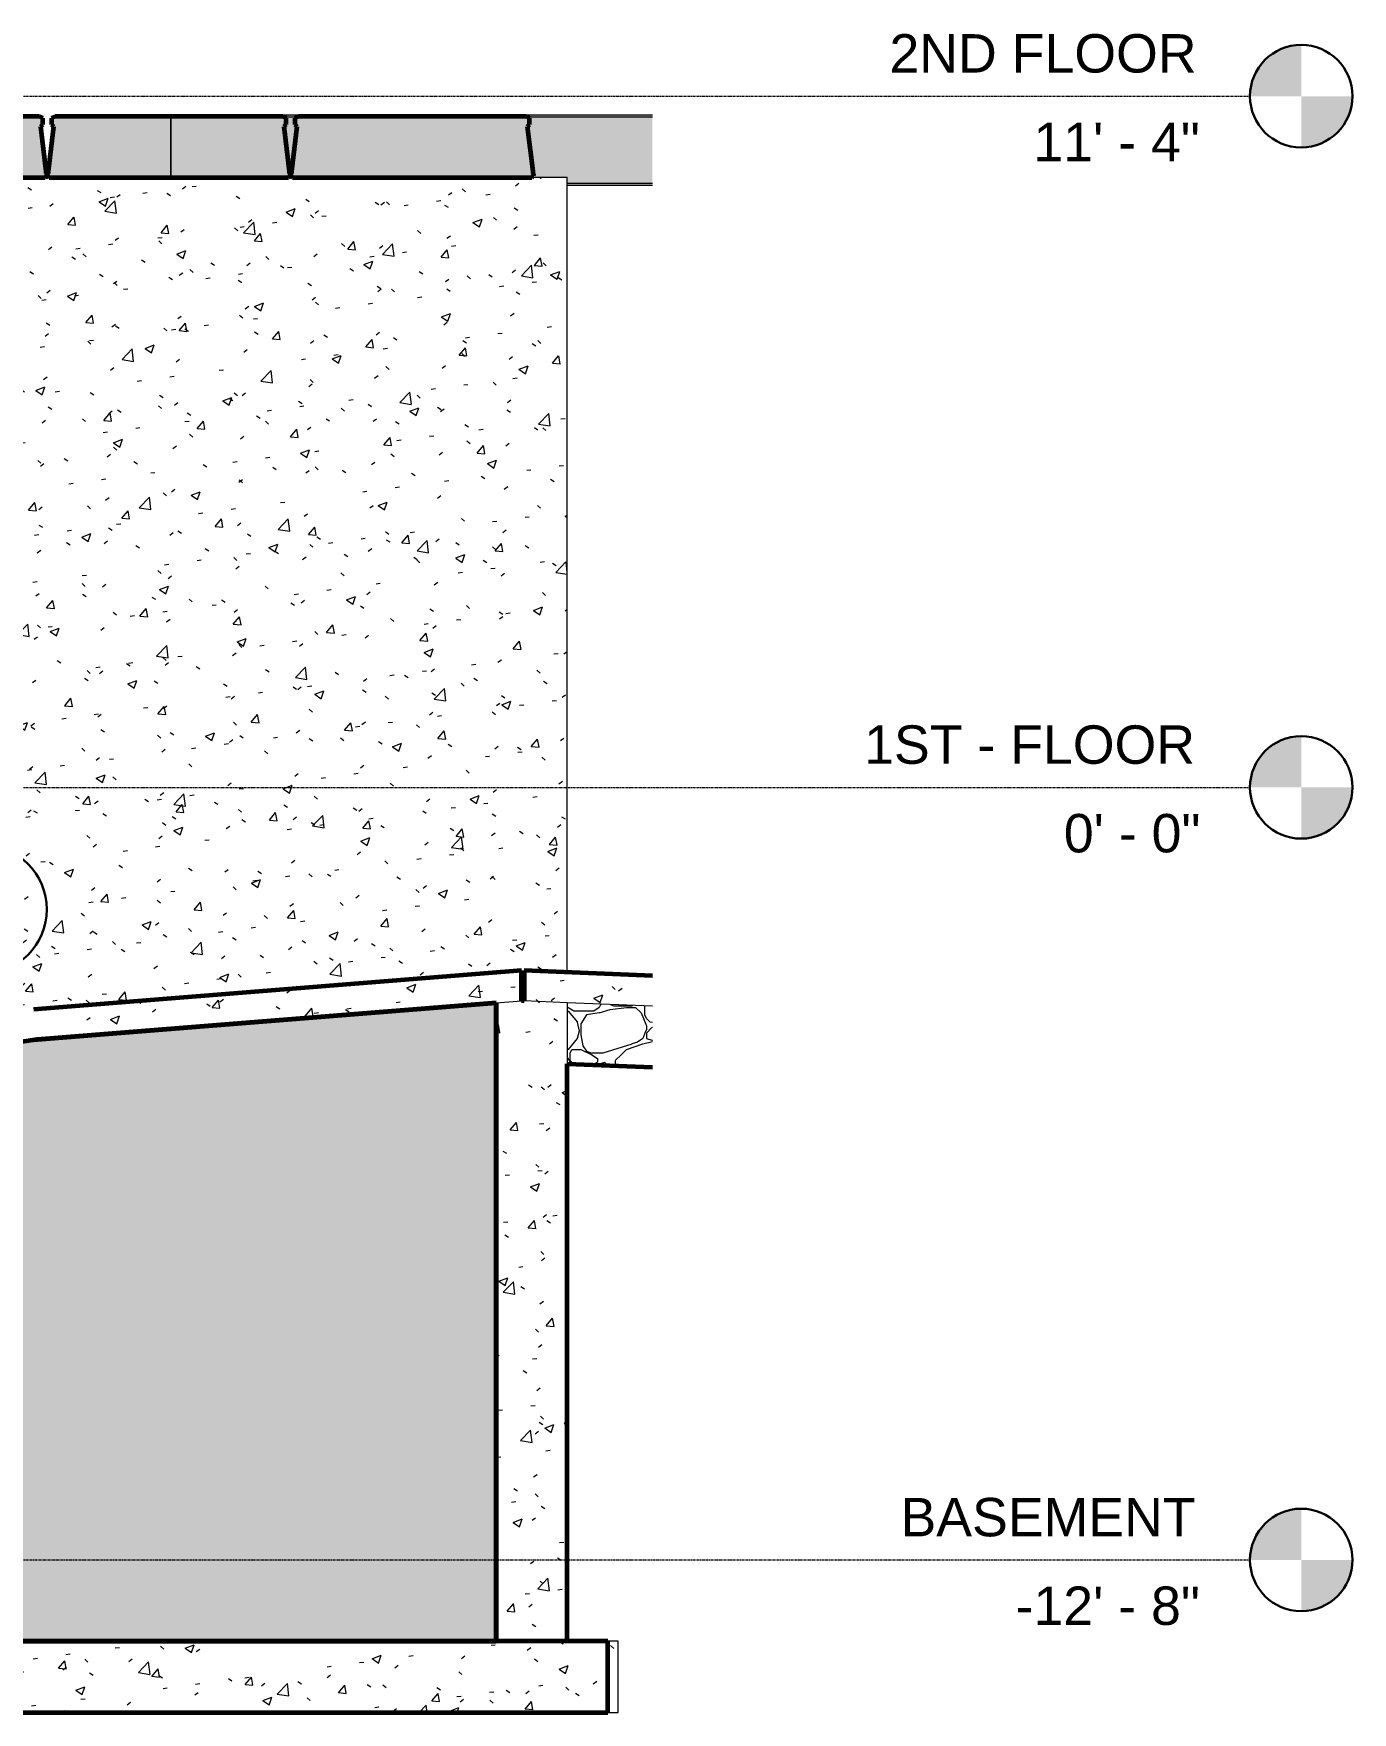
# Model space of a CAD drawing. Header units: inches. Extents: x 2619 to 6090, y -258 to 503.
# Drawn here: x 3724.3 to 3983.8, y -182 to 148.3 of the extents above; entities that cross this region are included whole.
import ezdxf

# ---------------------------------------------------------------- set-up
doc = ezdxf.new("R2010")
doc.units = ezdxf.units.IN
doc.header["$MEASUREMENT"] = 0
doc.linetypes.add('Grid Line 1_2_', pattern=[0.875, 0.5, -0.125, 0.125, -0.125])
for name, color, linetype, lineweight in [('A-FLOR', 192, 'Continuous', 18), ('A-FLOR-LEVL', 51, 'Continuous', 9), ('A-FLOR-MCUT', 51, 'Continuous', 18), ('A-FLOR-PATT', 8, 'Continuous', 60), ('A-WALL', 113, 'Continuous', 18), ('A-WALL-IDEN', 211, 'Continuous', 30), ('A-WALL-PATT', 111, 'Continuous', 18), ('S-BEAM', 12, 'Continuous', 9), ('S-FNDN', 32, 'Continuous', 18)]:
    doc.layers.add(name, color=color, linetype=linetype, lineweight=lineweight)
doc.styles.add('Arial_1', font='arial.ttf', dxfattribs={"height": 7.559055})
pattern_1 = [(50, (3697.257, 0), (18.3621, -1.6068), [1.92, -21.12]), (355, (3697.257, 0), (-3.5523, 19.2559), [1.536, -16.896]), (100.451, (3698.787, -0.134), (14.8102, 17.6493), [1.632, -17.949]), (46.184, (3697.257, 5.12), (27.3212, -4.2376), [2.88, -31.68]), (96.636, (3699.534, 4.767), (23.9275, 24.9372), [2.448, -26.924]), (351.184, (3697.257, 5.12), (23.9276, 24.9374), [2.304, -25.344]), (21, (3699.817, 3.84), (15.2808, -10.3075), [1.92, -21.12]), (326, (3699.817, 3.84), (6.2286, 18.5637), [1.536, -16.896]), (71.451, (3701.09, 2.981), (21.5098, 8.2563), [1.632, -17.949]), (37.5, (3697.257, 0), (0.3111, 8.52254), [0.845, -15.846, 0.845, -16.307, -16.96]), (37.5, (3697.257, 0), (0.3111, 8.52254), [-33.843, 0.845, -16.115]), (7.5, (3697.257, 0), (6.73464, 10.09743), [0.845, -8.934, 0.845, -15.462, -6.464]), (7.5, (3697.257, 0), (6.73464, 10.09743), [-26.086, 0.845, -5.619]), (327.5, (3691.548, 0), (13.6661, -0.57719), [0.845, -5.555, 0.845, -19.123, -26.496]), (327.5, (3691.548, 0), (13.6661, -0.57719), [-26.368, 0.845, -25.651]), (317.5, (3688.988, 0), (14.92985, 2.56286), [0.845, -7.475, 0.845, -12.416, -18.816]), (317.5, (3688.988, 0), (14.92985, 2.56286), [-21.581, 0.845, -17.971])]
pattern_2 = [(212.005, (3695.107, 5.375), (-107.493804, -71.661392), [3.38, -334.649]), (213.69, (3697.257, 6.808), (-35.83118, -35.83137), [2.584, -126.607]), (198.435, (3698.332, 7.166), (-71.6616, -35.8312), [1.133, -112.175]), (180, (3699.765, 7.166), (-4e-15, -35.831), [1.433, -34.398]), (161.565, (3700.84, 6.808), (-35.83082, -0.00028), [1.133, -112.175]), (333.435, (3701.198, 32.606), (35.83075, 3e-05), [1.602, -78.518]), (296.565, (3700.84, 33.323), (35.83072, -35.8308), [0.801, -79.319]), (270, (3700.84, 35.114), (35.831, 2e-15), [1.792, -34.039]), (186.34, (3701.198, 11.824), (-286.648447, -35.830206), [3.245, -321.219]), (296.565, (3709.081, 34.039), (35.83072, -35.8308), [0.801, -79.319]), (303.69, (3708.364, 35.114), (35.83137, -35.83118), [1.292, -127.899]), (229.399, (3714.097, 19.349), (-179.154167, -214.986598), [3.303, -327.042]), (243.435, (3715.172, 21.499), (3e-05, -35.83075), [2.404, -77.717]), (213.69, (3727.713, 17.557), (-35.83118, -35.83137), [1.292, -127.899]), (33.69, (3716.964, 7.525), (35.83118, 35.83137), [1.292, -127.899]), (0, (3716.247, 7.525), (0, 35.831), [0.717, -35.114]), (333.435, (3715.531, 7.883), (35.83075, 3e-05), [0.801, -79.319]), (284.036, (3715.172, 9.316), (35.8303, -107.4934), [1.477, -146.258]), (270, (3715.172, 10.033), (35.831, 2e-15), [0.717, -35.114]), (243.435, (3715.172, 10.749), (3e-05, -35.83075), [0.801, -79.319]), (135, (3715.172, 11.108), (-35.8305, 0), [0.507, -50.166]), (90, (3715.172, 10.75), (-35.831, 2e-15), [0.358, -35.473]), (18.435, (3728.071, 27.232), (71.6616, 35.8312), [2.266, -111.042]), (6.34, (3730.221, 27.948), (286.648447, 35.830206), [3.245, -321.219]), (180, (3728.788, 19.35), (-4e-15, -35.831), [2.15, -33.681]), (197.354, (3734.521, 21.14), (-107.493431, -35.8316094), [6.006, -594.631]), (198.435, (3735.596, 21.499), (-71.6616, -35.8312), [1.133, -112.175]), (213.69, (3736.671, 22.215), (-35.83118, -35.83137), [1.292, -127.899]), (251.565, (3737.029, 23.29), (0.00028, -35.83082), [1.133, -112.175]), (243.435, (3737.388, 24.007), (3e-05, -35.83075), [0.801, -79.319]), (270, (3737.388, 24.723), (35.831, 2e-15), [0.717, -35.114]), (293.199, (3736.313, 27.232), (35.831543, -71.661411), [2.729, -270.152]), (315, (3735.238, 28.307), (35.8305, 0), [1.52, -49.153]), (0, (3733.446, 28.307), (0, 35.831), [1.792, -34.039]), (341.565, (3725.563, 19.707), (35.83082, 0.00028), [1.133, -112.175]), (303.69, (3724.847, 20.782), (35.83137, -35.83118), [1.292, -127.899]), (279.462, (3724.488, 22.932), (35.83041, -179.15515), [2.18, -215.772]), (270, (3724.488, 25.082), (35.831, 2e-15), [2.15, -33.681]), (239.036, (3725.563, 26.873), (-35.831504, -71.662247), [2.089, -206.84]), (188.13, (3728.071, 27.232), (-214.986547, -35.830414), [2.534, -250.83]), (116.565, (3701.556, 26.157), (-35.83072, 35.8308), [0.801, -79.319]), (135, (3702.273, 25.44), (-35.8305, 0), [1.013, -49.659]), (168.69, (3704.065, 25.082), (-35.83081, 4e-05), [1.827, -180.876]), (191.31, (3705.856, 25.44), (-143.32418, -35.831175), [1.827, -180.876]), (194.036, (3707.289, 25.798), (-107.4934, -35.8303), [1.477, -146.258]), (236.31, (3708.006, 26.873), (-35.83077, -71.66232), [1.292, -127.899]), (236.31, (3708.723, 27.948), (-35.83077, -71.66232), [1.292, -127.899]), (270, (3708.723, 29.023), (35.831, 2e-15), [1.075, -34.756]), (291.801, (3708.006, 30.815), (35.83089, -71.662315), [1.93, -191.026]), (116.565, (3708.364, 23.29), (-35.83072, 35.8308), [1.602, -78.518]), (168.69, (3710.156, 22.932), (-35.83081, 4e-05), [1.827, -180.876]), (194.036, (3711.589, 23.29), (-107.4934, -35.8303), [1.477, -146.258]), (225, (3712.664, 24.365), (0, -35.8305), [1.52, -49.153]), (251.565, (3713.022, 25.44), (0.00028, -35.83082), [1.133, -112.175]), (296.565, (3712.306, 26.873), (35.83072, -35.8308), [1.602, -78.518]), (315, (3711.59, 27.59), (35.8305, 0), [1.013, -49.659]), (326.31, (3710.514, 28.307), (71.66232, -35.83077), [1.292, -127.899]), (0, (3709.798, 28.307), (0, 35.831), [0.717, -35.114]), (33.69, (3708.723, 27.59), (35.83118, 35.83137), [1.292, -127.899]), (71.565, (3708.364, 26.515), (-0.00028, 35.83082), [1.133, -112.175]), (63.435, (3708.006, 25.798), (-3e-05, 35.83075), [0.801, -79.319]), (71.565, (3707.648, 24.723), (-0.00028, 35.83082), [1.133, -112.175]), (104.036, (3707.648, 23.29), (-35.8303, 107.4934), [1.477, -146.258]), (45, (3706.93, 22.574), (0, 35.8305), [1.013, -49.659]), (18.435, (3705.856, 22.215), (71.6616, 35.8312), [1.133, -112.175]), (0, (3704.065, 22.215), (0, 35.831), [1.792, -34.039]), (14.036, (3702.631, 21.857), (107.4934, 35.8303), [1.477, -146.258]), (341.565, (3701.556, 22.215), (35.83082, 0.00028), [1.133, -112.175]), (270, (3701.556, 23.29), (35.831, 2e-15), [1.075, -34.756]), (225, (3702.63, 24.365), (0, -35.8305), [1.52, -49.153]), (198.435, (3704.781, 25.082), (-71.6616, -35.8312), [2.266, -111.042]), (180, (3706.573, 25.082), (-4e-15, -35.831), [1.792, -34.039]), (153.435, (3707.289, 24.723), (-35.83075, -3e-05), [0.801, -79.319]), (206.565, (3720.905, 18.99), (-35.8308, -35.83072), [0.801, -79.319]), (146.31, (3721.98, 18.274), (-71.66232, 35.83077), [1.292, -127.899]), (119.745, (3723.413, 15.766), (-107.493337, 179.1553), [2.889, -285.99]), (95.711, (3723.772, 12.183), (-35.832982, 322.478861), [3.601, -356.497]), (90, (3723.772, 11.824), (-35.831, 2e-15), [0.358, -35.473]), (63.435, (3723.413, 11.108), (-3e-05, 35.83075), [0.801, -79.319]), (26.565, (3722.697, 10.749), (35.8308, 35.83072), [0.801, -79.319]), (0, (3721.622, 10.75), (0, 35.831), [1.075, -34.756]), (0, (3721.264, 10.75), (0, 35.831), [0.358, -35.473]), (0, (3720.547, 10.75), (0, 35.831), [0.717, -35.114]), (326.31, (3719.472, 11.466), (71.66232, -35.83077), [1.292, -127.899]), (333.435, (3718.755, 11.824), (35.83075, 3e-05), [0.801, -79.319]), (284.036, (3718.397, 13.257), (35.8303, -107.4934), [1.477, -146.258]), (270, (3718.397, 13.974), (35.831, 2e-15), [0.717, -35.114]), (270, (3718.397, 15.05), (35.831, 2e-15), [1.075, -34.756]), (258.69, (3718.755, 16.841), (-4e-05, -35.83081), [1.827, -180.876]), (231.34, (3720.189, 18.632), (-107.49363, -143.32405), [2.294, -227.136]), (270, (3727.713, 17.916), (35.831, 2e-15), [0.358, -35.473]), (270, (3727.713, 18.274), (35.831, 2e-15), [0.358, -35.473]), (326.31, (3726.638, 18.99), (71.66232, -35.83077), [1.292, -127.899]), (333.435, (3724.488, 20.065), (35.83075, 3e-05), [2.404, -77.717]), (0, (3722.697, 20.065), (0, 35.831), [1.792, -34.039]), (63.435, (3722.338, 19.349), (-3e-05, 35.83075), [0.801, -79.319]), (90, (3722.338, 17.916), (-35.831, 2e-15), [1.433, -34.398]), (135, (3723.413, 16.84), (-35.8305, 0), [1.52, -49.153]), (161.565, (3724.488, 16.482), (-35.83082, -0.00028), [1.133, -112.175]), (180, (3725.563, 16.482), (-4e-15, -35.831), [1.075, -34.756]), (198.435, (3726.638, 16.841), (-71.6616, -35.8312), [1.133, -112.175]), (351.87, (3712.664, 36.189), (35.83108, -0.00022), [5.067, -248.296]), (14.036, (3711.231, 35.831), (107.4934, 35.8303), [1.477, -146.258]), (53.13, (3710.156, 34.398), (71.66259, 107.49307), [1.792, -177.364]), (95.194, (3710.514, 30.456), (-35.828378, 358.310784), [3.958, -391.809]), (101.31, (3710.873, 28.665), (-35.831175, 143.32418), [1.827, -180.876]), (143.13, (3712.306, 27.59), (-107.49307, 71.66259), [1.792, -177.364]), (161.565, (3713.381, 27.232), (-35.83082, -0.00028), [1.133, -112.175]), (198.435, (3714.456, 27.59), (-71.6616, -35.8312), [1.133, -112.175]), (225, (3716.247, 29.38), (0, -35.8305), [2.534, -48.139]), (228.814, (3718.755, 32.248), (-214.98656, -250.817445), [3.809, -377.08]), (251.565, (3719.114, 33.323), (0.00028, -35.83082), [1.133, -112.175]), (270, (3719.114, 33.68), (35.831, 2e-15), [0.358, -35.473]), (288.435, (3718.755, 34.756), (35.8312, -71.6616), [1.133, -112.175]), (326.31, (3717.68, 35.473), (71.66232, -35.83077), [1.292, -127.899]), (90, (3701.198, 26.873), (-35.831, 2e-15), [2.508, -33.323]), (338.199, (3706.215, 31.531), (107.493345, -35.82989), [1.93, -191.026]), (0, (3704.065, 31.53), (0, 35.831), [2.15, -33.681]), (30.964, (3702.273, 30.456), (107.492436, 71.66234), [2.089, -206.84]), (45, (3701.198, 29.38), (0, 35.8305), [1.52, -49.153]), (90, (3695.465, 15.407), (-35.831, 2e-15), [2.508, -33.323]), (116.565, (3696.54, 13.257), (-35.83072, 35.8308), [2.404, -77.717]), (153.435, (3698.69, 12.183), (-35.83075, -3e-05), [2.404, -77.717]), (180, (3700.482, 12.183), (-4e-15, -35.831), [1.792, -34.039]), (218.66, (3702.273, 13.616), (-35.830982, -35.83138), [2.294, -227.136]), (231.34, (3703.706, 15.407), (-107.49363, -143.32405), [2.294, -227.136]), (213.69, (3705.856, 16.841), (-35.83118, -35.83137), [2.584, -126.607]), (239.036, (3706.931, 18.632), (-35.831504, -71.662247), [2.089, -206.84]), (270, (3706.93, 19.35), (35.831, 2e-15), [0.717, -35.114]), (270, (3706.93, 20.424), (35.831, 2e-15), [1.075, -34.756]), (315, (3705.856, 21.5), (35.8305, 0), [1.52, -49.153]), (350.538, (3703.706, 21.857), (35.83158, 0.00053), [2.18, -215.772]), (14.036, (3700.84, 21.14), (107.4934, 35.8303), [2.955, -144.78]), (18.435, (3697.615, 20.065), (71.6616, 35.8312), [3.399, -109.908]), (45, (3696.54, 18.99), (0, 35.8305), [1.52, -49.153]), (45, (3695.465, 17.916), (0, 35.8305), [1.52, -49.153]), (108.435, (3703.348, 10.033), (-35.8312, 71.6616), [2.266, -111.042]), (126.87, (3704.423, 8.599), (-35.830664, 35.830736), [1.792, -177.364]), (146.31, (3705.498, 7.883), (-71.66232, 35.83077), [1.292, -127.899]), (161.565, (3706.573, 7.525), (-35.83082, -0.00028), [1.133, -112.175]), (135, (3707.648, 6.45), (-35.8305, 0), [1.52, -49.153]), (161.565, (3708.723, 6.091), (-35.83082, -0.00028), [1.133, -112.175]), (180, (3709.798, 6.09), (-4e-15, -35.831), [1.075, -34.756]), (206.565, (3710.514, 6.45), (-35.8308, -35.83072), [0.801, -79.319]), (206.565, (3711.947, 7.166), (-35.8308, -35.83072), [1.602, -78.518]), (189.462, (3714.097, 7.525), (-179.15515, -35.83041), [2.18, -215.772]), (243.435, (3714.814, 8.958), (3e-05, -35.83075), [1.602, -78.518]), (270, (3714.814, 9.316), (35.831, 2e-15), [0.358, -35.473]), (270, (3714.814, 10.033), (35.831, 2e-15), [0.717, -35.114]), (326.31, (3713.739, 12.183), (71.66232, -35.83077), [1.292, -127.899]), (327.995, (3710.873, 13.974), (179.15626, -107.492233), [3.38, -334.649]), (329.036, (3709.081, 15.049), (71.662247, -35.831504), [2.089, -206.84]), (341.565, (3706.931, 15.766), (35.83082, 0.00028), [2.266, -111.042]), (0, (3705.498, 15.766), (0, 35.831), [1.433, -34.398]), (33.69, (3704.423, 15.049), (35.83118, 35.83137), [1.292, -127.899]), (53.13, (3703.348, 13.616), (71.66259, 107.49307), [1.792, -177.364]), (63.435, (3702.631, 12.183), (-3e-05, 35.83075), [1.602, -78.518]), (225, (3719.114, 9.316), (0, -35.8305), [1.52, -49.153]), (236.31, (3719.83, 10.391), (-35.83077, -71.66232), [1.292, -127.899]), (270, (3719.83, 10.75), (35.831, 2e-15), [0.358, -35.473]), (315, (3719.114, 11.466), (35.8305, 0), [1.013, -49.659]), (333.435, (3717.68, 12.183), (35.83075, 3e-05), [1.602, -78.518]), (18.435, (3715.531, 11.466), (71.6616, 35.8312), [2.266, -111.042]), (75.964, (3715.172, 10.033), (9e-05, 35.83076), [1.477, -146.258]), (71.565, (3699.048, 3.225), (-0.00028, 35.83082), [1.133, -112.175]), (135, (3699.765, 2.508), (-35.8305, 0), [1.013, -49.659]), (146.31, (3700.84, 1.792), (-71.66232, 35.83077), [1.292, -127.899]), (153.435, (3702.273, 1.075), (-35.83075, -3e-05), [1.602, -78.518]), (180, (3702.63, 1.075), (-4e-15, -35.831), [0.358, -35.473]), (161.565, (3703.706, 0.717), (-35.83082, -0.00028), [1.133, -112.175]), (180, (3705.14, 0.717), (-4e-15, -35.831), [1.433, -34.398]), (198.435, (3706.215, 1.075), (-71.6616, -35.8312), [1.133, -112.175]), (210.964, (3708.006, 2.15), (-107.492436, -71.66234), [2.089, -206.84]), (206.565, (3708.723, 2.508), (-35.8308, -35.83072), [0.801, -79.319]), (251.565, (3709.081, 3.583), (0.00028, -35.83082), [1.133, -112.175]), (303.69, (3708.364, 4.658), (35.83137, -35.83118), [1.292, -127.899]), (306.87, (3707.289, 6.091), (35.830664, -35.830736), [1.792, -177.364]), (323.13, (3705.856, 7.166), (107.49307, -71.66259), [1.792, -177.364]), (345.964, (3704.423, 7.525), (35.83076, -9e-05), [1.477, -146.258]), (18.435, (3703.348, 7.166), (71.6616, 35.8312), [1.133, -112.175]), (30.964, (3701.556, 6.091), (107.492436, 71.66234), [2.089, -206.84]), (39.806, (3699.407, 4.3), (35.830853, 35.831773), [2.798, -277.051]), (135, (3710.156, 1.075), (-35.8305, 0), [0.507, -50.166]), (153.435, (3710.873, 0.717), (-35.83075, -3e-05), [0.801, -79.319]), (191.31, (3712.664, 1.075), (-143.32418, -35.831175), [1.827, -180.876]), (165.964, (3714.097, 0.717), (-35.83076, 9e-05), [1.477, -146.258]), (175.236, (3718.397, 0.358), (-35.830803, -0.000191), [4.315, -427.148]), (206.565, (3719.114, 0.717), (-35.8308, -35.83072), [0.801, -79.319]), (225, (3719.83, 1.433), (0, -35.8305), [1.013, -49.659]), (270, (3719.83, 3.225), (35.831, 2e-15), [1.792, -34.039]), (270, (3719.83, 4.3), (35.831, 2e-15), [1.075, -34.756]), (308.66, (3718.397, 6.091), (35.83138, -35.830982), [2.294, -227.136]), (338.199, (3716.606, 6.808), (107.493345, -35.82989), [1.93, -191.026]), (348.69, (3714.814, 7.166), (35.83081, -4e-05), [1.827, -180.876]), (18.435, (3711.589, 6.091), (71.6616, 35.8312), [3.399, -109.908]), (36.87, (3710.156, 5.016), (35.830736, 35.830664), [1.792, -177.364]), (68.199, (3709.439, 3.225), (35.82989, 107.493345), [1.93, -191.026]), (101.31, (3709.798, 1.433), (-35.831175, 143.32418), [1.827, -180.876]), (348.69, (3706.573, 35.473), (35.83081, -4e-05), [1.827, -180.876]), (354.806, (3702.631, 35.831), (35.831151, 0.000268), [3.958, -391.809]), (0, (3701.556, 35.83), (0, 35.831), [1.075, -34.756]), (45, (3700.84, 35.114), (0, 35.8305), [1.013, -49.659]), (180, (3703.706, 31.89), (-4e-15, -35.831), [1.075, -34.756]), (188.13, (3706.215, 32.248), (-214.986547, -35.830414), [2.534, -250.83]), (172.875, (3709.081, 31.89), (-35.830658, 0.000238), [2.889, -285.99]), (225, (3709.44, 32.248), (0, -35.8305), [0.507, -50.166]), (270, (3709.44, 33.323), (35.831, 2e-15), [1.075, -34.756]), (161.565, (3720.905, 34.398), (-35.83082, -0.00028), [1.133, -112.175]), (180, (3722.338, 34.398), (-4e-15, -35.831), [1.433, -34.398]), (198.435, (3723.413, 34.756), (-71.6616, -35.8312), [1.133, -112.175]), (170.538, (3725.563, 34.398), (-35.83158, -0.00053), [2.18, -215.772]), (213.69, (3726.638, 35.114), (-35.83118, -35.83137), [1.292, -127.899]), (270, (3726.638, 35.473), (35.831, 2e-15), [0.358, -35.473]), (296.565, (3726.28, 36.189), (35.83072, -35.8308), [0.801, -79.319]), (341.565, (3724.13, 36.906), (35.83082, 0.00028), [2.266, -111.042]), (341.565, (3721.98, 37.623), (35.83082, 0.00028), [2.266, -111.042]), (14.036, (3720.547, 37.264), (107.4934, 35.8303), [1.477, -146.258]), (45, (3719.472, 36.19), (0, 35.8305), [1.52, -49.153]), (104.036, (3719.83, 34.756), (-35.8303, 107.4934), [1.477, -146.258]), (0, (3691.882, 3.583), (0, 35.831), [0.358, -35.473]), (315, (3691.165, 4.3), (35.8305, 0), [1.013, -49.659]), (274.764, (3690.807, 8.599), (35.833932, -394.141596), [4.315, -427.148]), (255.964, (3691.165, 10.033), (-9e-05, -35.83076), [1.477, -146.258]), (225, (3691.882, 10.75), (0, -35.8305), [1.013, -49.659]), (198.435, (3695.107, 11.824), (-71.6616, -35.8312), [3.399, -109.908]), (180, (3695.465, 11.824), (-4e-15, -35.831), [0.358, -35.473]), (171.87, (3697.973, 11.466), (-35.83108, 0.00022), [2.534, -250.83]), (146.31, (3702.273, 11.108), (-71.66232, 35.83077), [1.292, -127.899]), (108.435, (3702.99, 8.958), (-35.8312, 71.6616), [2.266, -111.042]), (90, (3702.99, 8.6), (-35.831, 2e-15), [0.358, -35.473]), (71.565, (3702.631, 7.525), (-0.00028, 35.83082), [1.133, -112.175]), (26.565, (3701.915, 7.166), (35.8308, 35.83072), [0.801, -79.319]), (18.435, (3700.84, 6.808), (71.6616, 35.8312), [1.133, -112.175]), (126.87, (3720.189, 4.3), (-35.830664, 35.830736), [1.792, -177.364]), (123.69, (3720.905, 3.225), (-35.83137, 35.83118), [1.292, -127.899]), (149.036, (3722.697, 2.15), (-71.662247, 35.831504), [2.089, -206.84]), (168.69, (3724.488, 1.792), (-35.83081, 4e-05), [1.827, -180.876]), (213.69, (3725.563, 2.508), (-35.83118, -35.83137), [1.292, -127.899]), (251.565, (3725.922, 3.583), (0.00028, -35.83082), [1.133, -112.175]), (270, (3725.922, 3.94), (35.831, 2e-15), [0.358, -35.473]), (279.462, (3725.563, 6.091), (35.83041, -179.15515), [2.18, -215.772]), (243.435, (3725.922, 6.808), (3e-05, -35.83075), [0.801, -79.319]), (270, (3725.922, 7.166), (35.831, 2e-15), [0.358, -35.473]), (296.565, (3724.847, 9.316), (35.83072, -35.8308), [2.404, -77.717]), (329.036, (3723.055, 10.391), (71.662247, -35.831504), [2.089, -206.84]), (8.13, (3720.547, 10.033), (214.986547, 35.830414), [2.534, -250.83]), (45, (3719.114, 8.6), (0, 35.8305), [2.027, -48.646]), (45, (3718.397, 7.883), (0, 35.8305), [1.013, -49.659]), (90, (3718.397, 6.808), (-35.831, 2e-15), [1.075, -34.756]), (123.69, (3719.114, 5.733), (-35.83137, 35.83118), [1.292, -127.899]), (101.31, (3724.488, 12.183), (-35.831175, 143.32418), [1.827, -180.876]), (108.435, (3724.847, 11.108), (-35.8312, 71.6616), [1.133, -112.175]), (135, (3725.205, 10.75), (-35.8305, 0), [0.507, -50.166]), (180, (3726.28, 10.75), (-4e-15, -35.831), [1.075, -34.756]), (213.69, (3727.355, 11.466), (-35.83118, -35.83137), [1.292, -127.899]), (187.125, (3730.221, 11.824), (-250.817593, -35.83071), [2.889, -285.99]), (236.31, (3730.938, 12.899), (-35.83077, -71.66232), [1.292, -127.899]), (270, (3730.938, 13.257), (35.831, 2e-15), [0.358, -35.473]), (288.435, (3730.58, 14.332), (35.8312, -71.6616), [1.133, -112.175]), (285.945, (3729.863, 16.841), (35.830585, -107.493543), [2.609, -258.245]), (315, (3729.146, 17.557), (35.8305, 0), [1.013, -49.659]), (18.435, (3728.071, 17.199), (71.6616, 35.8312), [1.133, -112.175]), (29.745, (3725.563, 15.766), (179.1553, 107.493337), [2.889, -285.99]), (18.435, (3724.488, 15.407), (71.6616, 35.8312), [1.133, -112.175]), (75.964, (3724.13, 13.974), (9e-05, 35.83076), [1.477, -146.258]), (180, (3713.74, 23.29), (-4e-15, -35.831), [1.075, -34.756]), (180, (3714.456, 23.29), (-4e-15, -35.831), [0.717, -35.114]), (135, (3715.172, 22.574), (-35.8305, 0), [1.013, -49.659]), (90, (3715.172, 21.5), (-35.831, 2e-15), [1.075, -34.756]), (26.565, (3709.798, 15.766), (35.8308, 35.83072), [2.404, -77.717]), (341.565, (3708.723, 16.124), (35.83082, 0.00028), [1.133, -112.175]), (300.964, (3707.648, 17.916), (71.66234, -107.492436), [2.089, -206.84]), (71.565, (3714.456, 18.99), (-0.00028, 35.83082), [1.133, -112.175]), (90, (3714.456, 17.2), (-35.831, 2e-15), [1.792, -34.039]), (123.69, (3715.172, 16.124), (-35.83137, 35.83118), [1.292, -127.899]), (153.435, (3716.606, 15.407), (-35.83075, -3e-05), [1.602, -78.518]), (198.435, (3717.68, 15.766), (-71.6616, -35.8312), [1.133, -112.175]), (243.435, (3718.039, 16.482), (3e-05, -35.83075), [0.801, -79.319]), (255.964, (3718.397, 17.916), (-9e-05, -35.83076), [1.477, -146.258]), (251.565, (3718.755, 18.99), (0.00028, -35.83082), [1.133, -112.175]), (291.801, (3718.039, 20.782), (35.83089, -71.662315), [1.93, -191.026]), (323.13, (3716.606, 21.857), (107.49307, -71.66259), [1.792, -177.364]), (18.435, (3715.531, 21.499), (71.6616, 35.8312), [1.133, -112.175]), (63.435, (3714.814, 20.065), (-3e-05, 35.83075), [1.602, -78.518]), (135, (3711.947, 13.616), (-35.8305, 0), [1.52, -49.153]), (149.036, (3713.739, 12.541), (-71.662247, 35.831504), [2.089, -206.84]), (146.31, (3714.814, 11.824), (-71.66232, 35.83077), [1.292, -127.899]), (180, (3715.53, 11.824), (-4e-15, -35.831), [0.717, -35.114]), (210.964, (3717.322, 12.899), (-107.492436, -71.66234), [2.089, -206.84]), (243.435, (3717.68, 13.616), (3e-05, -35.83075), [0.801, -79.319]), (303.69, (3716.964, 14.691), (35.83137, -35.83118), [1.292, -127.899]), (321.34, (3715.172, 16.124), (143.32405, -107.49363), [2.294, -227.136]), (345.964, (3713.739, 16.482), (35.83076, -9e-05), [1.477, -146.258]), (11.31, (3711.947, 16.124), (143.32418, 35.831175), [1.827, -180.876]), (26.565, (3711.231, 15.766), (35.8308, 35.83072), [0.801, -79.319]), (71.565, (3710.873, 14.691), (-0.00028, 35.83082), [1.133, -112.175]), (15.945, (3710.156, 22.574), (107.493543, 35.830585), [2.609, -258.245]), (29.745, (3707.648, 21.14), (179.1553, 107.493337), [2.889, -285.99]), (63.435, (3707.289, 20.424), (-3e-05, 35.83075), [0.801, -79.319]), (90, (3707.29, 19.35), (-35.831, 2e-15), [1.075, -34.756]), (104.036, (3707.648, 17.916), (-35.8303, 107.4934), [1.477, -146.258]), (120.964, (3708.723, 16.124), (-71.66234, 107.492436), [2.089, -206.84]), (153.435, (3728.788, 35.114), (-35.83075, -3e-05), [0.801, -79.319]), (180, (3729.505, 35.114), (-4e-15, -35.831), [0.717, -35.114]), (209.745, (3732.013, 36.548), (-179.1553, -107.493337), [2.889, -285.99]), (225, (3733.446, 37.98), (0, -35.8305), [2.027, -48.646]), (239.036, (3734.521, 39.772), (-35.831504, -71.662247), [2.089, -206.84]), (239.036, (3735.596, 41.564), (-35.831504, -71.662247), [2.089, -206.84]), (270, (3735.596, 41.922), (35.831, 2e-15), [0.358, -35.473]), (333.435, (3734.879, 42.281), (35.83075, 3e-05), [0.801, -79.319]), (0, (3733.804, 42.28), (0, 35.831), [1.075, -34.756]), (45, (3732.73, 41.206), (0, 35.8305), [1.52, -49.153]), (26.565, (3728.43, 39.056), (35.8308, 35.83072), [4.807, -75.313]), (30.964, (3726.638, 37.981), (107.492436, 71.66234), [2.089, -206.84]), (90, (3726.638, 37.264), (-35.831, 2e-15), [0.717, -35.114]), (128.66, (3728.071, 35.473), (-35.83138, 35.830982), [2.294, -227.136]), (255.964, (3724.13, 23.648), (-9e-05, -35.83076), [1.477, -146.258]), (281.31, (3723.772, 25.44), (35.831175, -143.32418), [1.827, -180.876]), (309.806, (3721.98, 27.59), (35.831773, -35.830853), [2.798, -277.051]), (329.036, (3720.189, 28.665), (71.662247, -35.831504), [2.089, -206.84]), (345.964, (3718.755, 29.023), (35.83076, -9e-05), [1.477, -146.258]), (0, (3717.322, 29.023), (0, 35.831), [1.433, -34.398]), (26.565, (3715.889, 28.307), (35.8308, 35.83072), [1.602, -78.518]), (45, (3714.814, 27.232), (0, 35.8305), [1.52, -49.153]), (53.13, (3713.739, 25.798), (71.66259, 107.49307), [1.792, -177.364]), (90, (3713.74, 24.723), (-35.831, 2e-15), [1.075, -34.756]), (135, (3714.814, 23.648), (-35.8305, 0), [1.52, -49.153]), (144.462, (3717.322, 21.857), (-107.49216, 71.662624), [3.082, -305.148]), (135, (3719.114, 20.065), (-35.8305, 0), [2.534, -48.139]), (153.435, (3720.547, 19.349), (-35.83075, -3e-05), [1.602, -78.518]), (206.565, (3721.98, 20.065), (-35.8308, -35.83072), [1.602, -78.518]), (230.194, (3723.772, 22.215), (-143.32544, -179.154531), [2.798, -277.051]), (66.801, (3719.114, 30.815), (71.663342, 179.155035), [2.729, -270.152]), (90, (3719.114, 29.74), (-35.831, 2e-15), [1.075, -34.756]), (153.435, (3719.83, 29.381), (-35.83075, -3e-05), [0.801, -79.319]), (153.435, (3721.264, 28.665), (-35.83075, -3e-05), [1.602, -78.518]), (149.036, (3723.055, 27.59), (-71.662247, 35.831504), [2.089, -206.84]), (180, (3724.847, 27.59), (-4e-15, -35.831), [1.792, -34.039]), (180, (3726.997, 27.59), (-4e-15, -35.831), [2.15, -33.681]), (213.69, (3728.071, 28.307), (-35.83118, -35.83137), [1.292, -127.899]), (243.435, (3728.788, 29.74), (3e-05, -35.83075), [1.602, -78.518]), (277.125, (3728.43, 32.606), (35.83071, -250.817593), [2.889, -285.99]), (315, (3727.713, 33.323), (35.8305, 0), [1.013, -49.659]), (341.565, (3726.638, 33.681), (35.83082, 0.00028), [1.133, -112.175]), (352.875, (3723.772, 34.039), (35.830658, -0.000238), [2.889, -285.99]), (0, (3721.98, 34.04), (0, 35.831), [1.792, -34.039]), (21.801, (3720.189, 33.323), (71.662315, 35.83089), [1.93, -191.026]), (90, (3736.313, 31.53), (-35.831, 2e-15), [1.433, -34.398]), (90, (3736.313, 30.098), (-35.831, 2e-15), [1.433, -34.398]), (56.31, (3735.596, 29.023), (35.83077, 71.66232), [1.292, -127.899]), (18.435, (3734.521, 28.665), (71.6616, 35.8312), [1.133, -112.175]), (0, (3730.938, 28.665), (0, 35.831), [3.583, -32.248]), (341.565, (3729.863, 29.023), (35.83082, 0.00028), [1.133, -112.175]), (296.565, (3729.505, 29.74), (35.83072, -35.8308), [0.801, -79.319]), (278.13, (3729.146, 32.248), (35.830414, -214.986547), [2.534, -250.83]), (270, (3729.146, 32.606), (35.831, 2e-15), [0.358, -35.473]), (251.565, (3729.505, 33.681), (0.00028, -35.83082), [1.133, -112.175]), (225, (3730.58, 34.756), (0, -35.8305), [1.52, -49.153]), (218.66, (3732.371, 36.189), (-35.830982, -35.83138), [2.294, -227.136]), (225, (3733.446, 37.264), (0, -35.8305), [1.52, -49.153]), (206.565, (3734.163, 37.623), (-35.8308, -35.83072), [0.801, -79.319]), (180, (3734.88, 37.623), (-4e-15, -35.831), [0.717, -35.114]), (123.69, (3735.596, 36.548), (-35.83137, 35.83118), [1.292, -127.899]), (108.435, (3735.954, 35.473), (-35.8312, 71.6616), [1.133, -112.175]), (98.13, (3736.313, 32.965), (-35.830414, 214.986547), [2.534, -250.83])]

# ---------------------------------------------------------------- blocks, each defined once
blk = doc.blocks.new('034100 - Precast Structural Concrete - Solid Plank - 12_-1863286-ELEVATION - RAMP - WEST WALL')
at = {"layer": 'S-BEAM', "transparency": 33554432}
blk.add_hatch(color=10, dxfattribs=at).paths.add_polyline_path([(3726.58, 120), (3726.96, 120.31), (3727, 120.79), (3726.82, 120.79), (3726.82, 121.26), (3725.76, 130.03), (3726.15, 130.43), (3726.15, 131.69), (3725.46, 132), (3680.66, 132), (3679.97, 131.69), (3679.97, 130.43), (3680.36, 130.03), (3679.3, 121.18), (3679.3, 120.79), (3679.12, 120.79), (3679.16, 120.31), (3679.54, 120), (3713.96, 120)], flags=0)
at = {"layer": 'S-BEAM', "lineweight": 60}
for p, q in [((3680.36, 130.03), (3679.3, 121.26)), ((3680.66, 132), (3679.97, 131.69)), ((3679.97, 131.69), (3679.97, 130.43)), ((3679.97, 130.43), (3680.36, 130.03)), ((3725.46, 132), (3680.66, 132)), ((3726.15, 131.69), (3725.46, 132)), ((3725.76, 130.03), (3726.15, 130.43)), ((3726.82, 121.26), (3725.76, 130.03)), ((3726.15, 130.43), (3726.15, 131.69)), ((3679.3, 120.79), (3679.12, 120.79)), ((3679.12, 120.79), (3679.16, 120.31)), ((3679.16, 120.31), (3679.54, 120)), ((3679.3, 121.26), (3679.3, 121.18)), ((3679.3, 121.18), (3679.3, 120.79)), ((3679.54, 120), (3726.58, 120)), ((3726.58, 120), (3726.96, 120.31)), ((3726.82, 120.79), (3726.82, 121.26)), ((3727, 120.79), (3726.82, 120.79)), ((3726.96, 120.31), (3727, 120.79))]:
    blk.add_line(p, q, dxfattribs=at)
at = {"layer": 'S-BEAM', "color": 254}
for p, q in [((3679.3, 121.26), (3680.36, 130.03)), ((3679.97, 131.69), (3680.66, 132)), ((3679.97, 130.43), (3679.97, 131.69)), ((3680.36, 130.03), (3679.97, 130.43)), ((3680.66, 132), (3725.46, 132)), ((3725.46, 132), (3726.15, 131.69)), ((3726.15, 130.43), (3725.76, 130.03)), ((3725.76, 130.03), (3726.82, 121.26)), ((3726.15, 131.69), (3726.15, 130.43)), ((3679.16, 120.31), (3679.12, 120.79)), ((3679.12, 120.79), (3679.3, 120.79)), ((3679.54, 120), (3679.16, 120.31)), ((3679.3, 121.18), (3679.3, 121.26)), ((3679.3, 120.79), (3679.3, 121.18)), ((3726.96, 120.31), (3726.58, 120)), ((3726.82, 121.26), (3726.82, 120.79)), ((3726.82, 120.79), (3727, 120.79)), ((3727, 120.79), (3726.96, 120.31))]:
    blk.add_line(p, q, dxfattribs=at)
blk = doc.blocks.new('Floors 1 - Floors 1-1684033-ELEVATION - RAMP - WEST WALL')
at = {"layer": 'A-FLOR-PATT', "lineweight": 9}
h = blk.add_hatch(dxfattribs=at)
h.set_pattern_fill('FP_2', color=256, style=0, pattern_type=2)
h.set_pattern_definition(pattern_2)
h.paths.add_polyline_path([(2957.55, -168), (3815.32, -168), (3815.32, -42.41), (3725.01, -49.63), (3054.24, -150.29), (2957.55, -158.02)], flags=0)
at = {"layer": 'A-FLOR', "lineweight": 60}
for p, q in [((3815.32, -42.41), (3725.01, -49.63)), ((3815.32, -168), (3815.32, -42.41)), ((3725.01, -49.63), (3054.24, -150.29)), ((2957.55, -168), (3815.32, -168))]:
    blk.add_line(p, q, dxfattribs=at)
blk = doc.blocks.new('W-Wide Flange - BEAM SIZE TBD-1867175-ELEVATION - RAMP - WEST WALL')
at = {"layer": 'S-BEAM', "transparency": 33554432}
for points in [[(3821.23, 131.93), (3846.09, 131.93), (3846.09, 132.31), (3751.32, 132.31), (3751.32, 131.93), (3819.56, 131.93)], [(3802.61, 131.19), (3846.09, 131.19), (3846.09, 131.93), (3751.32, 131.93), (3751.32, 131.19), (3780.04, 131.19)], [(3829.32, 119.64), (3846.09, 119.64), (3846.09, 131.19), (3751.32, 131.19), (3751.32, 120), (3829.32, 120)], [(3829.32, 118.9), (3846.09, 118.9), (3846.09, 119.64), (3829.32, 119.61), (3829.32, 118.91)], [(3846.09, 118.51), (3846.09, 118.9), (3829.32, 118.9), (3829.32, 118.51)]]:
    blk.add_hatch(color=43, dxfattribs=at).paths.add_polyline_path(points, flags=0)
at = {"layer": 'S-BEAM', "color": 254}
for p, q in [((3751.32, 132), (3751.32, 132.31)), ((3751.32, 132.31), (3846.09, 132.31)), ((3751.32, 131.93), (3751.32, 132)), ((3751.32, 131.19), (3751.32, 131.93)), ((3751.32, 131.93), (3751.32, 131.19)), ((3751.32, 131.93), (3773.35, 131.93)), ((3751.32, 120), (3751.32, 131.19)), ((3751.32, 131.19), (3751.32, 120)), ((3773.38, 131.93), (3773.5, 131.93)), ((3773.5, 131.93), (3776.26, 131.93)), ((3776.26, 131.93), (3776.39, 131.93)), ((3776.41, 131.93), (3821.24, 131.93)), ((3821.26, 131.93), (3821.38, 131.93)), ((3821.38, 131.93), (3846.09, 131.93)), ((3829.32, 118.9), (3846.09, 118.9)), ((3829.32, 118.51), (3846.09, 118.51))]:
    blk.add_line(p, q, dxfattribs=at)
blk = doc.blocks.new('034100 - Precast Structural Concrete - Solid Plank - 12_-1867422-ELEVATION - RAMP - WEST WALL')
at = {"layer": 'S-BEAM', "transparency": 33554432}
blk.add_hatch(color=10, dxfattribs=at).paths.add_polyline_path([(3822.35, 120), (3822.72, 120.31), (3822.76, 120.79), (3822.59, 120.79), (3822.59, 121.26), (3821.52, 130.03), (3821.92, 130.43), (3821.92, 131.69), (3821.23, 132), (3776.42, 132), (3775.73, 131.69), (3775.73, 130.43), (3776.12, 130.03), (3775.06, 121.18), (3775.06, 120.79), (3774.88, 120.79), (3774.92, 120.31), (3775.3, 120), (3780.04, 120)], flags=0)
at = {"layer": 'S-BEAM', "lineweight": 60}
for p, q in [((3776.12, 130.03), (3775.06, 121.26)), ((3776.42, 132), (3775.73, 131.69)), ((3775.73, 131.69), (3775.73, 130.43)), ((3775.73, 130.43), (3776.12, 130.03)), ((3821.23, 132), (3776.42, 132)), ((3821.92, 131.69), (3821.23, 132)), ((3821.52, 130.03), (3821.92, 130.43)), ((3822.59, 121.26), (3821.52, 130.03)), ((3821.92, 130.43), (3821.92, 131.69)), ((3775.06, 120.79), (3774.88, 120.79)), ((3774.88, 120.79), (3774.92, 120.31)), ((3774.92, 120.31), (3775.3, 120)), ((3775.06, 121.26), (3775.06, 121.18)), ((3775.06, 121.18), (3775.06, 120.79)), ((3775.3, 120), (3822.35, 120)), ((3822.35, 120), (3822.72, 120.31)), ((3822.59, 120.79), (3822.59, 121.26)), ((3822.76, 120.79), (3822.59, 120.79)), ((3822.72, 120.31), (3822.76, 120.79))]:
    blk.add_line(p, q, dxfattribs=at)
at = {"layer": 'S-BEAM', "color": 254}
for p, q in [((3775.06, 121.26), (3776.12, 130.03)), ((3775.73, 131.69), (3776.42, 132)), ((3775.73, 130.43), (3775.73, 131.68)), ((3776.12, 130.03), (3775.73, 130.43)), ((3776.42, 132), (3821.23, 132)), ((3821.23, 132), (3821.92, 131.69)), ((3821.92, 130.43), (3821.52, 130.03)), ((3821.52, 130.03), (3822.59, 121.26)), ((3821.92, 131.69), (3821.92, 130.43)), ((3774.92, 120.31), (3774.88, 120.79)), ((3774.88, 120.79), (3775.06, 120.79)), ((3775.3, 120), (3774.92, 120.31)), ((3775.06, 121.18), (3775.06, 121.26)), ((3775.06, 120.79), (3775.06, 121.18)), ((3822.72, 120.31), (3822.35, 120)), ((3822.59, 121.26), (3822.59, 120.79)), ((3822.59, 120.79), (3822.76, 120.79)), ((3822.76, 120.79), (3822.72, 120.31))]:
    blk.add_line(p, q, dxfattribs=at)
blk = doc.blocks.new('Level - Extremo inicial de nivel - Círculo-11789-ELEVATION - RAMP - WEST WALL')
at = {"layer": 'A-FLOR-LEVL'}
h = blk.add_hatch(color=256, dxfattribs=at)
edge = h.paths.add_edge_path(flags=0)
edge.add_line((3973.74, -152), (3963.66, -152))
edge.add_arc((3973.74, -152), 10.08, 90, 180, ccw=False)
edge.add_line((3973.74, -141.92), (3973.74, -152))
h = blk.add_hatch(color=256, dxfattribs=at)
edge = h.paths.add_edge_path(flags=0)
edge.add_line((3973.74, -162.08), (3973.74, -152))
edge.add_line((3973.74, -152), (3983.81, -152))
edge.add_arc((3973.74, -152), 10.08, 270, 360, ccw=False)
at = {"layer": 'A-FLOR-LEVL', "lineweight": 30}
blk.add_circle((3973.74, -152), 10.08, dxfattribs=at)
blk = doc.blocks.new('Wall Type - Familia4-287244-ELEVATION - RAMP - WEST WALL')
at = {"layer": 'A-WALL-IDEN'}
blk.add_circle((3293.82, -91.5), 12.6, dxfattribs=at)

msp = doc.modelspace()

# ---------------------------------------------------------------- hatches: boundary and pattern name
at = {"layer": 'A-FLOR-PATT', "lineweight": 9}
h = msp.add_hatch(dxfattribs=at)
h.set_pattern_fill('FP_1', color=256, style=0, pattern_type=2)
h.set_pattern_definition(pattern_1)
h.paths.add_polyline_path([(3724.32374, -49.68665), (3820.32374, -42), (3820.32374, -35.99413), (3724.32374, -43.66751)], flags=0)
h = msp.add_hatch(dxfattribs=at)
h.set_pattern_fill('FP_1', color=256, style=0, pattern_type=2)
h.set_pattern_definition(pattern_1)
h.paths.add_polyline_path([(3846.08995, -43.05797), (3846.08995, -37.05276), (3820.82374, -36), (3820.82374, -42.00521), (3829.32374, -42.35937)], flags=0)
h = msp.add_hatch(dxfattribs=at)
h.set_pattern_fill('FP_2', color=256, style=0, pattern_type=2)
h.set_pattern_definition(pattern_2)
h.paths.add_polyline_path([(3846.08995, -55.06838), (3846.08995, -43.05797), (3829.32374, -42.35937), (3829.32374, -54.36978)], flags=0)
at = {"layer": 'A-WALL-PATT', "lineweight": 9}
h = msp.add_hatch(dxfattribs=at)
h.set_pattern_fill('FP_1', color=256, style=0, pattern_type=2)
h.set_pattern_definition(pattern_1)
h.paths.add_polyline_path([(3599.32374, -62.42565), (3724.32374, -43.66751), (3820.32374, -36), (3820.32374, -42), (3820.82374, -42), (3820.82374, -36), (3829.32374, -36.35417), (3829.32374, 120), (3599.32374, 120), (3599.32374, -49.63189)], flags=0)
h.paths.add_polyline_path([(3724.32374, -49.7347), (3725.0088, -49.63189), (3724.32374, -49.68665)], flags=0)
h = msp.add_hatch(dxfattribs=at)
h.set_pattern_fill('FP_1', color=256, style=0, pattern_type=2)
h.set_pattern_definition(pattern_1)
h.paths.add_polyline_path([(3815.32374, -168), (3829.32374, -168), (3829.32374, -42.35937), (3820.32374, -42), (3820.32374, -42.01326), (3815.32374, -42.41292), (3815.32374, -70.8823)], flags=0)
at = {"layer": 'S-BEAM', "transparency": 33554432}
msp.add_hatch(color=10, dxfattribs=at).paths.add_polyline_path([(3763.52063, 120), (3774.4661, 120), (3774.84146, 120.31496), (3774.88279, 120.7874), (3774.70563, 120.7874), (3774.70563, 121.25984), (3773.64263, 130.0315), (3774.03634, 130.4252), (3774.03634, 131.68504), (3773.34342, 132), (3728.54027, 132), (3727.84736, 131.68504), (3727.84736, 130.4252), (3728.24106, 130.0315), (3727.17807, 121.1811), (3727.17807, 120.7874), (3727.0009, 120.7874), (3727.04224, 120.31496), (3727.41759, 120), (3747.00046, 120)], flags=0)
at = {"layer": 'S-FNDN', "lineweight": 9}
h = msp.add_hatch(dxfattribs=at)
h.set_pattern_fill('FP_1', color=256, style=0, pattern_type=2)
h.set_pattern_definition(pattern_1)
h.paths.add_polyline_path([(3599.32374, -182), (3807.32374, -182), (3807.32374, -168), (3599.32374, -168)], flags=0)
h = msp.add_hatch(dxfattribs=at)
h.set_pattern_fill('FP_1', color=256, style=0, pattern_type=2)
h.set_pattern_definition(pattern_1)
h.paths.add_polyline_path([(3837.32374, -182), (3837.32374, -168), (3807.32374, -168), (3807.32374, -182)], flags=0)
h = msp.add_hatch(dxfattribs=at)
h.set_pattern_fill('FP_1', color=256, style=0, pattern_type=2)
h.set_pattern_definition(pattern_1)
h.paths.add_polyline_path([(3837.32374, -182), (3839.32374, -182), (3839.32374, -168), (3837.32374, -168)], flags=0)

# ---------------------------------------------------------------- linework, layer by layer
at = {"layer": 'A-FLOR', "lineweight": 60}
for p, q in [((3820.32374, -35.99413), (3724.32374, -43.66751)), ((3820.32374, -42), (3820.32374, -35.99413)), ((3846.08995, -37.05276), (3820.82374, -36)), ((3820.82374, -36), (3820.82374, -42)), ((3724.32374, -49.68665), (3815.32374, -42.41292)), ((3829.32374, -54.36978), (3846.08995, -55.06838))]:
    msp.add_line(p, q, dxfattribs=at)
at = {"layer": 'A-FLOR-LEVL', "linetype": 'Grid Line 1_2_'}
for p, q in [((2724.36121, 136), (3963.65644, 136)), ((2724.36121, 0), (3963.65644, 0)), ((2724.36121, -152), (3963.65644, -152))]:
    msp.add_line(p, q, dxfattribs=at)
at = {"layer": 'A-FLOR-MCUT'}
for p, q in [((3815.32374, -42.41292), (3820.32374, -42.01326)), ((3820.32374, -42.01326), (3820.32374, -42)), ((3846.08995, -43.05797), (3829.32374, -42.35937)), ((3829.32374, -42.35937), (3829.32374, -54.36978))]:
    msp.add_line(p, q, dxfattribs=at)
at = {"layer": 'A-WALL'}
msp.add_line((3829.32374, -42.35937), (3820.82374, -42.00521), dxfattribs=at)
at = {"layer": 'S-BEAM', "lineweight": 60}
for p, q in [((3728.24106, 130.0315), (3727.17807, 121.25984)), ((3728.54027, 132), (3727.84736, 131.68504)), ((3727.84736, 131.68504), (3727.84736, 130.4252)), ((3727.84736, 130.4252), (3728.24106, 130.0315)), ((3773.34342, 132), (3728.54027, 132)), ((3774.03634, 131.68504), (3773.34342, 132)), ((3773.64263, 130.0315), (3774.03634, 130.4252)), ((3774.70563, 121.25984), (3773.64263, 130.0315)), ((3774.03634, 130.4252), (3774.03634, 131.68504)), ((3727.17807, 120.7874), (3727.0009, 120.7874)), ((3727.0009, 120.7874), (3727.04224, 120.31496)), ((3727.04224, 120.31496), (3727.41759, 120)), ((3727.17807, 121.25984), (3727.17807, 121.1811)), ((3727.17807, 121.1811), (3727.17807, 120.7874)), ((3727.41759, 120), (3774.4661, 120)), ((3774.4661, 120), (3774.84146, 120.31496)), ((3774.70563, 120.7874), (3774.70563, 121.25984)), ((3774.88279, 120.7874), (3774.70563, 120.7874)), ((3774.84146, 120.31496), (3774.88279, 120.7874))]:
    msp.add_line(p, q, dxfattribs=at)
at = {"layer": 'S-BEAM', "color": 254}
for p, q in [((3727.17807, 121.25984), (3728.24106, 130.0315)), ((3727.84736, 131.68504), (3728.54027, 132)), ((3727.84736, 130.4252), (3727.84736, 131.68504)), ((3728.24106, 130.0315), (3727.84736, 130.4252)), ((3728.54027, 132), (3751.32374, 132)), ((3751.32374, 132), (3773.34342, 132)), ((3773.34342, 132), (3773.5818, 131.89165)), ((3773.60849, 131.87951), (3773.71449, 131.83133)), ((3774.03634, 130.4252), (3773.64263, 130.0315)), ((3773.64263, 130.0315), (3774.70563, 121.25984)), ((3773.74134, 131.81913), (3773.83355, 131.77721)), ((3773.86054, 131.76494), (3773.95262, 131.72309)), ((3773.97975, 131.71076), (3774.03634, 131.68504)), ((3774.03634, 131.68087), (3774.03634, 130.4252)), ((3727.04224, 120.31496), (3727.0009, 120.7874)), ((3727.0009, 120.7874), (3727.17807, 120.7874)), ((3727.41759, 120), (3727.04224, 120.31496)), ((3727.17807, 121.1811), (3727.17807, 121.25984)), ((3727.17807, 120.7874), (3727.17807, 121.1811)), ((3774.84146, 120.31496), (3774.4661, 120)), ((3774.70563, 121.25984), (3774.70563, 120.7874)), ((3774.70563, 120.7874), (3774.88279, 120.7874)), ((3774.88279, 120.7874), (3774.84146, 120.31496))]:
    msp.add_line(p, q, dxfattribs=at)
at = {"layer": 'S-FNDN'}
for p, q in [((3829.32374, 120), (3485.32374, 120)), ((3829.32374, -36.35417), (3829.32374, 120))]:
    msp.add_line(p, q, dxfattribs=at)
at = {"layer": 'S-FNDN', "lineweight": 60}
for p, q in [((3815.32374, -42.41292), (3815.32374, -168)), ((3820.82374, -42), (3820.32374, -42)), ((3829.32374, -168), (3829.32374, -54.36978)), ((3837.32374, -168), (3599.32374, -168)), ((3837.32374, -182), (3837.32374, -168)), ((3599.32374, -182), (3837.32374, -182))]:
    msp.add_line(p, q, dxfattribs=at)
at = {"layer": 'S-FNDN', "color": 253}
for p, q in [((3839.32374, -168), (3837.32374, -168)), ((3839.32374, -182), (3839.32374, -168)), ((3837.32374, -182), (3839.32374, -182))]:
    msp.add_line(p, q, dxfattribs=at)

# ---------------------------------------------------------------- block references
at = {"layer": 'A-FLOR'}
msp.add_blockref('Floors 1 - Floors 1-1684033-ELEVATION - RAMP - WEST WALL', (0, 0), dxfattribs=at)
at = {"layer": 'A-FLOR-LEVL', "lineweight": 30}
for p in [(0, 288), (0, 152), (0, 0)]:
    msp.add_blockref('Level - Extremo inicial de nivel - Círculo-11789-ELEVATION - RAMP - WEST WALL', p, dxfattribs=at)
at = {"layer": 'A-WALL-IDEN'}
msp.add_blockref('Wall Type - Familia4-287244-ELEVATION - RAMP - WEST WALL', (420.5, 67.5), dxfattribs=at)
at = {"layer": 'S-BEAM', "color": 254}
for name in ['W-Wide Flange - BEAM SIZE TBD-1867175-ELEVATION - RAMP - WEST WALL', '034100 - Precast Structural Concrete - Solid Plank - 12_-1863286-ELEVATION - RAMP - WEST WALL', '034100 - Precast Structural Concrete - Solid Plank - 12_-1867422-ELEVATION - RAMP - WEST WALL']:
    msp.add_blockref(name, (0, 0), dxfattribs=at)

# ---------------------------------------------------------------- texts
at = {"layer": 'A-FLOR-LEVL', "attachment_point": 1, "style": 'Arial_1'}
for s, insert, char_height, width in [('2ND FLOOR', (3892.7211, 148.20501), 7.559055, 74.134), ('11\' - 4"', (3921.03664, 130.77303), 7.559055, 40.4), ('1ST - FLOOR', (3887.73213, 12.20501), 7.5590551, 80.194), ('0\' - 0"', (3927.03349, -5.22697), 7.559055, 33.128), ('BASEMENT', (3894.88803, -139.79499), 7.559055, 71.508), ('-12\' - 8"', (3917.53428, -157.22697), 7.559055, 44.642)]:
    msp.add_mtext(s, dxfattribs=dict(at, insert=insert, char_height=char_height, width=width))

doc.saveas('drawing.dxf')
